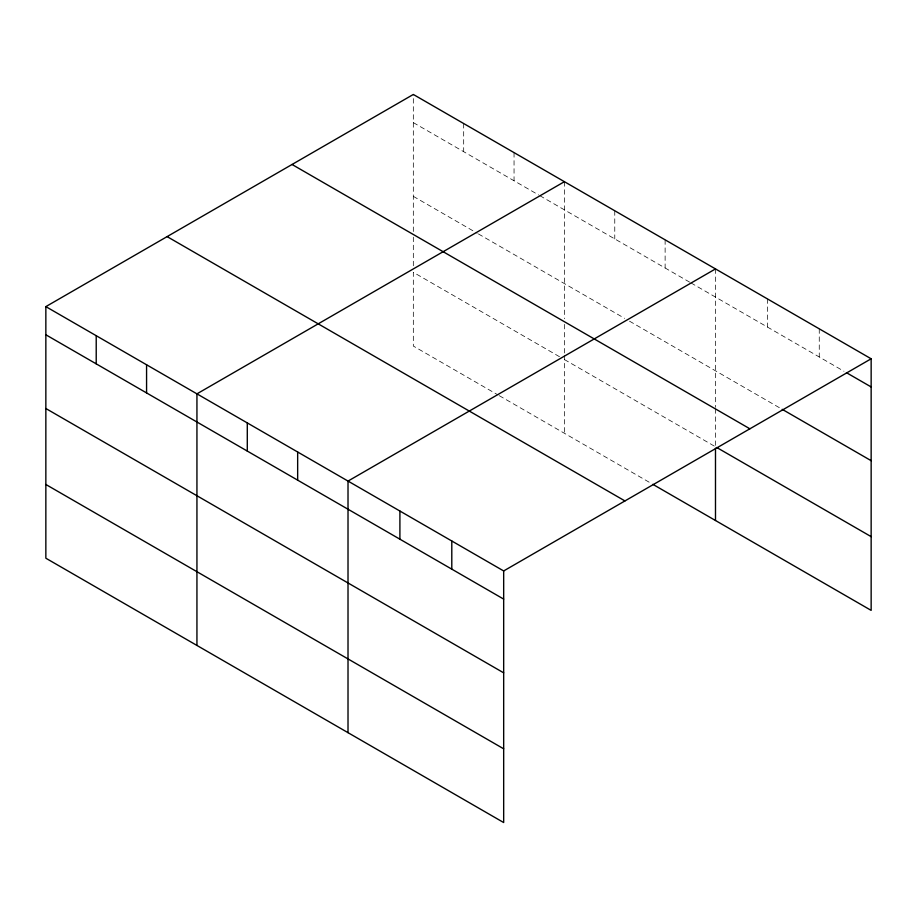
<?xml version="1.0" encoding="UTF-8"?>
<svg xmlns="http://www.w3.org/2000/svg" width="917" height="917" viewBox="0 0 917 917"><rect width="100%" height="100%" fill="white"/><g stroke="black" fill="none" stroke-linecap="round" stroke-linejoin="round"><path stroke-width="0.69" stroke-dasharray="4.58 3.44" d="M413.326 231.52L413.326 94.462M413.326 122.614L538.611 194.954M539.838 195.665L689.699 282.184M690.925 282.894L843.972 371.247M413.326 196.353L477.195 233.227M478.422 233.938L624.592 318.325M629.509 321.168L780.963 408.604M559.496 356.713L413.326 272.315L413.326 346.053L498.08 394.986M564.402 359.544L715.489 446.774M499.307 395.697L651.62 483.626M819.259 328.836L819.259 356.988M767.38 298.873L767.38 327.025M715.489 268.922L715.489 407.389M715.489 408.787L715.489 445.364M665.123 239.841L665.123 267.993M614.768 210.772L614.768 238.924M564.402 181.692L564.402 318.749M564.402 324.377L564.402 353.916M564.402 355.326L564.402 433.282M514.047 152.612L514.047 180.775M463.681 123.543L463.681 151.695M413.326 237.148L413.326 266.687"/><path stroke-width="1.38" d="M45.85 306.622L503.674 570.947L503.674 822.538L45.85 558.212L45.85 306.622L413.326 94.462L871.15 358.788L871.15 610.378L652.847 484.336M564.402 181.692L196.937 393.852L196.937 645.442M715.489 268.922L348.013 481.081L348.013 732.66M503.674 570.947L871.15 358.788M846.437 372.68L871.15 386.94M782.201 409.326L871.15 460.678M292.053 164.475L749.888 428.801M716.727 447.485L871.15 536.64M167.112 236.609L624.947 500.934M45.85 334.774L503.674 599.099M45.85 408.512L503.674 672.837M45.85 484.474L503.674 748.799M715.489 448.195L715.489 520.501M451.794 540.996L451.794 569.148M399.904 511.033L399.904 539.185M297.658 452.001L297.658 480.153M247.292 422.932L247.292 451.084M146.571 364.771L146.571 392.935M96.216 335.702L96.216 363.854"/></g></svg>
